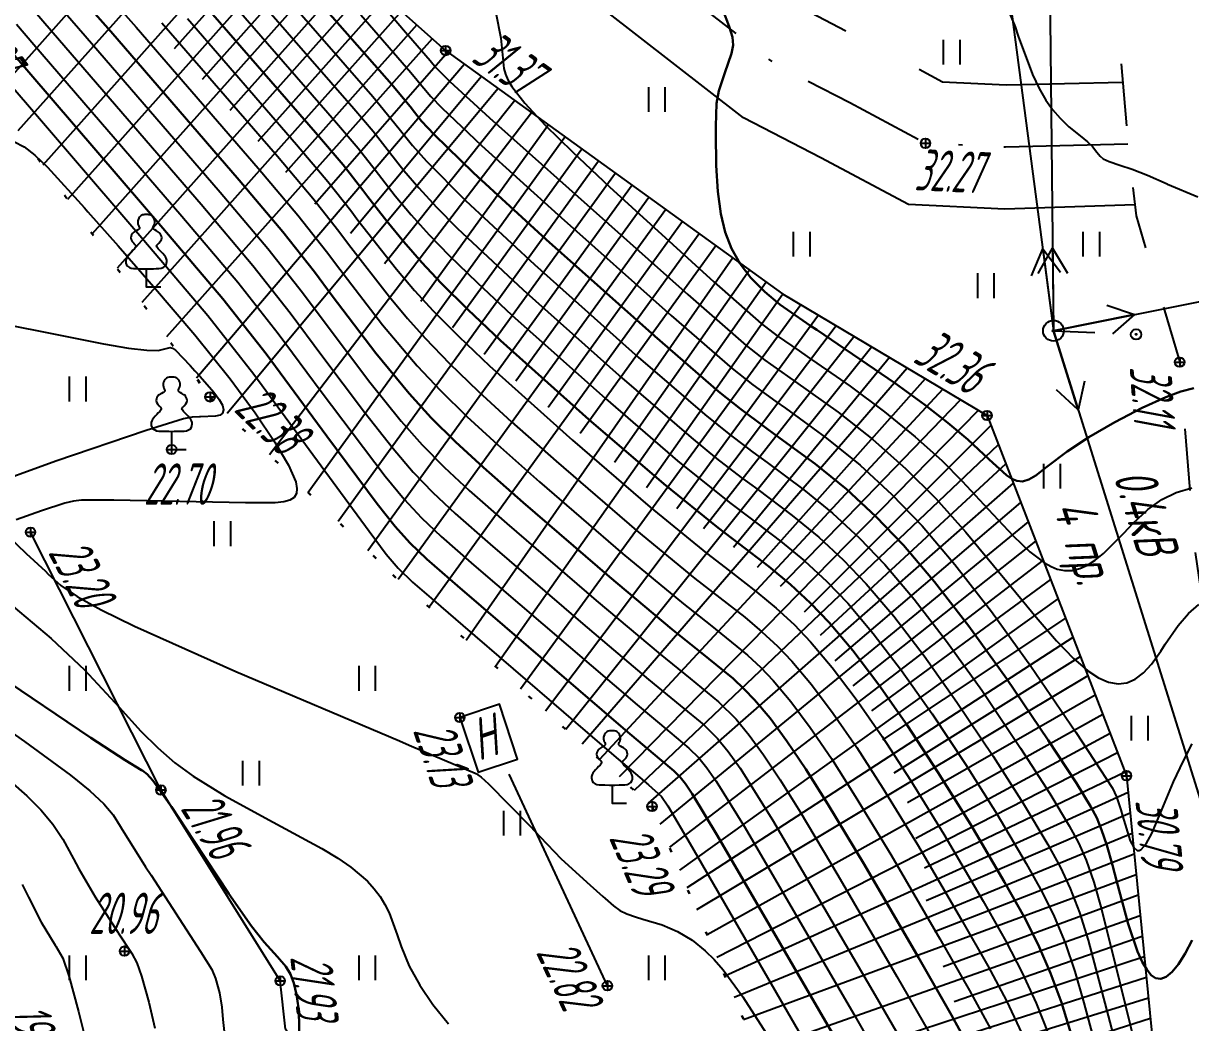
# Model space of a CAD drawing. Extents: x 1233805 to 1234355, y 654698 to 655114.
# Drawn here: x 1234188.82 to 1234217.03, y 655047.08 to 655071.25 of the extents above; entities that cross this region are included whole.
import ezdxf

# ---------------------------------------------------------------- set-up
doc = ezdxf.new("R2010")
doc.units = 0
for name, pattern in [('ИИDash_10_10', [2, 1, -1]), ('ИИDash_15_15', [3, 1.5, -1.5]), ('ИИDash_50_20', [7, 5, -2]), ('ИИDashDot_30_20', [5, 3, -1, 0, -1]), ('ИИDot', [1, 0, -1])]:
    doc.linetypes.add(name, pattern=pattern)
for name, color, linetype, lineweight in [('ИИ_ГОРИЗОНТАЛИ_ОСН', 32, 'Continuous', 25), ('ИИ_ГОРИЗОНТАЛИ_УТОЛЩ', 32, 'Continuous', 30), ('ИИ_ДОРОГИ_АД', 7, 'Continuous', 25), ('ИИ_ДОРОГИ_АД_ОСИ', 7, 'Continuous', 25), ('ИИ_ЛЭП_НН', 250, 'Continuous', 25), ('ИИ_ОГРАДЫ', 7, 'Continuous', 25), ('ИИ_ОТКОС', 7, 'Continuous', 25), ('ИИ_ОТМЕТКИ', 7, 'Continuous', 25), ('ИИ_СТРОЕНИЕ', 7, 'Continuous', 25), ('ИИ_УГОДЬЯ', 7, 'Continuous', 25)]:
    doc.layers.add(name, color=color, linetype=linetype, lineweight=lineweight)
doc.styles.add('VNIPISIMPLEXCUR', font='simplex.shx', dxfattribs={"width": 0.8, "oblique": 15})
doc.styles.add('ГОСТ 2.304 КУРСИВ', font='cs_gost2304.shx', dxfattribs={"oblique": 15})
doc.linetypes.add('ИИ054751', pattern='A,2.5,[1,3dservice.shx,S=0.8,R=0,X=0,Y=0],2.5', length=5)

# ---------------------------------------------------------------- blocks, each defined once
blk = doc.blocks.new('ИИ05401')
at = {"color": 0, "linetype": 'Continuous', "lineweight": 25}
for points in [[(-0.4, 1.2), (-0.4, 0)], [(0.4, 1.2), (0.4, 0)]]:
    blk.add_lwpolyline(points, dxfattribs=at)
blk = doc.blocks.new('ИИ053881')
at = {"color": 0, "linetype": 'Continuous', "lineweight": 25}
blk.add_lwpolyline([(0, 0.875), (0.129, 0.876), (0.342, 0.878), (0.479, 0.882), (0.614, 0.891), (0.726, 0.907), (0.816, 0.94), (0.906, 1), (0.956, 1.071), (0.983, 1.151), (0.991, 1.231), (0.986, 1.295), (0.963, 1.379), (0.932, 1.445), (0.884, 1.516), (0.798, 1.61), (0.719, 1.692), (0.646, 1.766), (0.575, 1.842), (0.536, 1.889), (0.511, 1.929), (0.501, 1.967), (0.504, 1.992), (0.518, 2.017), (0.545, 2.049), (0.608, 2.115), (0.679, 2.198), (0.732, 2.29), (0.745, 2.372), (0.736, 2.444), (0.709, 2.515), (0.672, 2.575), (0.633, 2.617), (0.596, 2.646), (0.548, 2.678), (0.495, 2.709), (0.408, 2.76), (0.363, 2.789), (0.336, 2.812), (0.324, 2.831), (0.321, 2.846), (0.325, 2.865), (0.335, 2.89), (0.353, 2.928), (0.372, 2.968), (0.4, 3.034), (0.413, 3.103), (0.412, 3.19), (0.398, 3.247), (0.363, 3.319), (0.32, 3.377), (0.284, 3.414), (0.246, 3.444), (0.181, 3.476), (0.125, 3.489), (0.07, 3.496), (0, 3.5), (-0.07, 3.496), (-0.125, 3.489), (-0.181, 3.476), (-0.246, 3.444), (-0.284, 3.414), (-0.32, 3.377), (-0.363, 3.319), (-0.398, 3.247), (-0.412, 3.19), (-0.413, 3.103), (-0.4, 3.034), (-0.372, 2.968), (-0.353, 2.928), (-0.335, 2.89), (-0.325, 2.865), (-0.321, 2.846), (-0.324, 2.831), (-0.336, 2.812), (-0.363, 2.789), (-0.408, 2.76), (-0.495, 2.709), (-0.548, 2.678), (-0.596, 2.646), (-0.633, 2.617), (-0.672, 2.575), (-0.709, 2.515), (-0.736, 2.444), (-0.745, 2.372), (-0.732, 2.29), (-0.679, 2.198), (-0.608, 2.115), (-0.545, 2.049), (-0.518, 2.017), (-0.504, 1.992), (-0.501, 1.967), (-0.511, 1.929), (-0.536, 1.889), (-0.575, 1.842), (-0.646, 1.766), (-0.719, 1.692), (-0.798, 1.61), (-0.884, 1.516), (-0.932, 1.445), (-0.963, 1.379), (-0.986, 1.295), (-0.991, 1.231), (-0.983, 1.151), (-0.956, 1.071), (-0.906, 1), (-0.816, 0.94), (-0.726, 0.907), (-0.614, 0.891), (-0.479, 0.882), (-0.342, 0.878), (-0.129, 0.876)], close=True, dxfattribs=at)
blk.add_lwpolyline([(0, 0.875), (0, 0), (0.7, 0)], dxfattribs=at)
blk = doc.blocks.new('ИИ051144')
at = {"color": 0, "linetype": 'Continuous', "lineweight": 25, "flags": 128}
for points in [[(2.775, 0.707), (4, 0), (2.775, -0.707)], [(4, 0), (0, 0)]]:
    blk.add_lwpolyline(points, dxfattribs=at)
blk = doc.blocks.new('ИИ051081')
at = {"linetype": 'Continuous', "lineweight": 25}
blk.add_hatch(color=0, dxfattribs=at).paths.add_polyline_path([(-0.05, 0, 1), (0.05, 0, 1)])
at = {"color": 0, "linetype": 'Continuous', "lineweight": 25}
for radius in [0.5, 0.05]:
    blk.add_circle((0, 0), radius, dxfattribs=at)
blk = doc.blocks.new('PICKET')
at = {"color": 0, "linetype": 'Continuous', "lineweight": 25}
for p, q in [((-0.23, 0), (0.23, 0)), ((0, 0.23), (0, -0.23))]:
    blk.add_line(p, q, dxfattribs=at)
blk.add_circle((0, 0), 0.23, dxfattribs=at)
at = {"color": 0, "linetype": 'Continuous', "style": 'VNIPISIMPLEXCUR', "oblique": 15, "width": 0.8}
blk.add_attdef('OTMETKA', (1.25, 0.3), '', height=2, dxfattribs=at)
at = {"color": 8, "linetype": 'Continuous', "style": 'VNIPISIMPLEXCUR', "oblique": 15, "width": 0.8, "flags": 1}
blk.add_attdef('NOMER', (1.25, -2.7), '', height=2, dxfattribs=at)

msp = doc.modelspace()

# ---------------------------------------------------------------- linework, layer by layer
at = {"layer": 'ИИ_ГОРИЗОНТАЛИ_ОСН', "flags": 128}
for points, elevation in [([(1234188.036, 655072.768), (1234189.292, 655071.309), (1234189.694, 655070.847), (1234193.114, 655066.875), (1234194.365, 655065.398), (1234195.27, 655064.248), (1234196.037, 655063.22), (1234197.065, 655061.848), (1234197.756, 655060.967), (1234198.241, 655060.401), (1234198.715, 655059.906), (1234199.257, 655059.398), (1234200.104, 655058.654), (1234202.341, 655056.727), (1234203.932, 655055.381), (1234204.696, 655054.756), (1234205.264, 655054.284), (1234205.595, 655053.957), (1234205.854, 655053.641), (1234206.143, 655053.238), (1234206.93, 655051.986), (1234209.411, 655047.748), (1234210.372, 655046.08)], 25), ([(1234197.025, 655072.252), (1234198.106, 655070.985), (1234198.128, 655070.959), (1234198.649, 655070.355), (1234198.785, 655070.187), (1234198.786, 655070.186), (1234199.124, 655069.845), (1234200.084, 655068.968), (1234204.876, 655064.692), (1234206.29, 655063.463), (1234206.744, 655063.107), (1234207.288, 655062.717), (1234207.485, 655062.58), (1234208.511, 655061.848), (1234209.355, 655061.184), (1234210.143, 655060.489), (1234210.87, 655059.764), (1234211.599, 655058.946), (1234212.579, 655057.762), (1234213.298, 655056.888), (1234213.791, 655056.32), (1234214.205, 655055.891), (1234214.55, 655055.591), (1234214.807, 655055.423), (1234215.05, 655055.32), (1234215.278, 655055.281), (1234215.494, 655055.306), (1234215.695, 655055.393), (1234215.891, 655055.542), (1234216.084, 655055.755), (1234216.31, 655056.069), (1234216.42, 655056.235), (1234216.734, 655056.688), (1234216.977, 655056.977), (1234217.228, 655057.195)], 31), ([(1234190.9, 655071.895), (1234191.548, 655071.158), (1234194.498, 655067.745), (1234195.455, 655066.614), (1234196.149, 655065.733), (1234196.469, 655065.306), (1234197.5, 655063.961), (1234198.338, 655062.967), (1234198.9, 655062.369), (1234199.537, 655061.745), (1234200.278, 655061.063), (1234201.297, 655060.164), (1234203.312, 655058.426), (1234204.771, 655057.215), (1234205.419, 655056.705), (1234206.324, 655055.971), (1234206.646, 655055.671), (1234206.944, 655055.359), (1234207.371, 655054.85), (1234207.837, 655054.224), (1234208.349, 655053.472), (1234208.928, 655052.565), (1234209.788, 655051.147), (1234210.974, 655049.114), (1234211.69, 655047.864), (1234212.192, 655046.933)], 26.5), ([(1234194.638, 655071.675), (1234196.804, 655069.195), (1234197.272, 655068.641), (1234197.613, 655068.207), (1234197.665, 655068.138), (1234198.014, 655067.691), (1234198.375, 655067.27), (1234198.806, 655066.806), (1234199.308, 655066.301), (1234200.901, 655064.809), (1234203.285, 655062.679), (1234204.958, 655061.233), (1234205.575, 655060.729), (1234206.169, 655060.271), (1234206.573, 655059.974), (1234207.404, 655059.35), (1234208.042, 655058.825), (1234208.636, 655058.277), (1234209.194, 655057.695), (1234209.857, 655056.912), (1234210.589, 655055.957), (1234211.385, 655054.836), (1234212.258, 655053.531), (1234212.992, 655052.38), (1234213.579, 655051.392), (1234213.886, 655050.836), (1234214.121, 655050.332), (1234214.344, 655049.751), (1234214.557, 655049.079), (1234215, 655047.401), (1234215.528, 655045.381)], 29), ([(1234195.256, 655071.779), (1234197.265, 655069.485), (1234197.906, 655068.702), (1234197.937, 655068.662), (1234198.228, 655068.293), (1234198.56, 655067.917), (1234199.502, 655066.967), (1234201.177, 655065.419), (1234203.683, 655063.182), (1234205.289, 655061.791), (1234205.868, 655061.324), (1234206.449, 655060.883), (1234206.797, 655060.63), (1234207.683, 655059.971), (1234208.378, 655059.403), (1234209.03, 655058.802), (1234209.644, 655058.162), (1234210.351, 655057.328), (1234211.133, 655056.312), (1234211.983, 655055.121), (1234212.924, 655053.725), (1234213.633, 655052.626), (1234214.1, 655051.848), (1234214.325, 655051.431), (1234214.507, 655051.011), (1234214.691, 655050.483), (1234214.881, 655049.832), (1234215.338, 655047.982), (1234215.787, 655046.143)], 29.5), ([(1234189.828, 655071.504), (1234190.312, 655070.95), (1234193.575, 655067.165), (1234194.728, 655065.803), (1234195.563, 655064.743), (1234196.136, 655063.978), (1234197.196, 655062.573), (1234197.95, 655061.634), (1234198.46, 655061.059), (1234198.99, 655060.518), (1234199.597, 655059.953), (1234200.502, 655059.157), (1234202.662, 655057.296), (1234204.212, 655055.992), (1234204.94, 655055.404), (1234205.62, 655054.844), (1234206.045, 655054.424), (1234206.363, 655054.04), (1234206.712, 655053.56), (1234207.112, 655052.957), (1234207.596, 655052.179), (1234208.506, 655050.653), (1234209.932, 655048.203), (1234210.811, 655046.675)], 25.5), ([(1234194.02, 655071.572), (1234196.343, 655068.905), (1234196.909, 655068.236), (1234197.32, 655067.712), (1234197.402, 655067.604), (1234197.806, 655067.082), (1234198.192, 655066.619), (1234198.628, 655066.136), (1234199.114, 655065.634), (1234199.785, 655064.981), (1234200.627, 655064.197), (1234202.888, 655062.176), (1234204.627, 655060.673), (1234205.89, 655059.66), (1234206.347, 655059.318), (1234207.122, 655058.73), (1234207.703, 655058.25), (1234208.24, 655057.753), (1234208.744, 655057.228), (1234209.362, 655056.496), (1234210.044, 655055.604), (1234210.784, 655054.554), (1234211.592, 655053.338), (1234212.351, 655052.133), (1234213.058, 655050.937), (1234213.447, 655050.242), (1234213.735, 655049.652), (1234213.996, 655049.018), (1234214.234, 655048.325), (1234214.455, 655047.565), (1234214.765, 655046.391)], 28.5), ([(1234196.977, 655071.453), (1234198.188, 655070.065), (1234198.492, 655069.692), (1234198.498, 655069.684), (1234198.667, 655069.481), (1234198.936, 655069.204), (1234199.89, 655068.301), (1234201.747, 655066.621), (1234204.478, 655064.189), (1234205.955, 655062.907), (1234206.452, 655062.513), (1234207.008, 655062.105), (1234207.237, 655061.944), (1234208.228, 655061.223), (1234209.042, 655060.564), (1234209.814, 655059.856), (1234210.544, 655059.096), (1234211.337, 655058.164), (1234212.216, 655057.027), (1234213.17, 655055.703), (1234214.255, 655054.111), (1234215.142, 655052.759), (1234215.243, 655052.545), (1234215.345, 655052.228), (1234215.384, 655052.084), (1234215.574, 655051.48), (1234215.657, 655051.324), (1234215.737, 655051.251), (1234215.786, 655051.247), (1234215.839, 655051.271), (1234215.956, 655051.407), (1234216.091, 655051.657), (1234216.271, 655052.075), (1234216.336, 655052.233), (1234216.619, 655052.906), (1234216.856, 655053.417), (1234217.071, 655053.831)], 30.5), ([(1234200.242, 655071.506), (1234200.359, 655070.892), (1234200.418, 655070.331), (1234200.419, 655070.317), (1234200.435, 655070.156), (1234200.469, 655070.024), (1234200.532, 655069.882), (1234200.626, 655069.724), (1234200.94, 655069.32), (1234201.433, 655068.79), (1234202.091, 655068.142), (1234202.986, 655067.297), (1234205.506, 655065.001), (1234206.654, 655063.994), (1234207.042, 655063.696), (1234207.567, 655063.328), (1234207.76, 655063.197), (1234208.802, 655062.474), (1234209.637, 655061.854), (1234210.378, 655061.255), (1234211.018, 655060.678), (1234211.511, 655060.183), (1234212.139, 655059.506), (1234212.739, 655058.86), (1234213.149, 655058.468), (1234213.5, 655058.201), (1234213.658, 655058.114), (1234213.806, 655058.055), (1234213.987, 655058.019), (1234214.168, 655058.022), (1234214.352, 655058.065), (1234214.54, 655058.148), (1234214.728, 655058.267), (1234214.926, 655058.427), (1234215.415, 655058.924), (1234215.641, 655059.165), (1234215.994, 655059.493), (1234216.337, 655059.736), (1234216.686, 655059.907), (1234217.064, 655060.016)], 31.5), ([(1234212.618, 655071.597), (1234212.789, 655071.163), (1234212.865, 655070.945), (1234213.212, 655070.015), (1234213.372, 655069.673), (1234213.533, 655069.392), (1234213.693, 655069.167), (1234213.88, 655068.954), (1234214.092, 655068.752), (1234214.366, 655068.527), (1234214.538, 655068.386), (1234214.657, 655068.269), (1234214.764, 655068.135), (1234214.842, 655068.037), (1234214.917, 655067.976), (1234215.06, 655067.907), (1234215.32, 655067.821), (1234215.621, 655067.723), (1234215.987, 655067.579), (1234216.462, 655067.368), (1234216.476, 655067.362), (1234217.209, 655067.054)], 32.5), ([(1234188.653, 655071.23), (1234189.076, 655070.743), (1234192.653, 655066.585), (1234194.001, 655064.993), (1234194.977, 655063.753), (1234196.021, 655062.351), (1234197.562, 655060.3), (1234198.022, 655059.742), (1234198.439, 655059.294), (1234198.916, 655058.844), (1234199.707, 655058.151), (1234203.653, 655054.77), (1234204.448, 655054.11), (1234204.905, 655053.726), (1234205.145, 655053.49), (1234205.342, 655053.247), (1234205.568, 655052.922), (1234206.264, 655051.793), (1234208.89, 655047.292), (1234210.648, 655044.214)], 24.5), ([(1234192.166, 655071.261), (1234194.959, 655068.035), (1234195.818, 655067.02), (1234196.442, 655066.228), (1234196.678, 655065.914), (1234197.666, 655064.636), (1234198.102, 655064.115), (1234198.532, 655063.634), (1234199.121, 655063.023), (1234199.81, 655062.358), (1234200.618, 655061.617), (1234201.695, 655060.667), (1234203.639, 655058.989), (1234205.051, 655057.826), (1234205.654, 655057.357), (1234206.255, 655056.887), (1234206.672, 655056.538), (1234207.047, 655056.19), (1234207.394, 655055.826), (1234207.871, 655055.259), (1234208.393, 655054.563), (1234208.963, 655053.736), (1234209.594, 655052.759), (1234210.429, 655051.394), (1234211.495, 655049.57), (1234212.129, 655048.458), (1234212.578, 655047.612), (1234212.954, 655046.82)], 27), ([(1234192.784, 655071.365), (1234195.42, 655068.325), (1234196.182, 655067.425), (1234196.735, 655066.723), (1234196.906, 655066.495), (1234197.837, 655065.303), (1234198.276, 655064.791), (1234198.726, 655064.301), (1234199.342, 655063.677), (1234200.082, 655062.971), (1234202.093, 655061.17), (1234203.967, 655059.551), (1234205.33, 655058.438), (1234205.887, 655058.01), (1234206.547, 655057.499), (1234207.018, 655057.107), (1234207.446, 655056.71), (1234207.844, 655056.293), (1234208.369, 655055.67), (1234208.946, 655054.907), (1234209.573, 655054.005), (1234210.26, 655052.952), (1234211.07, 655051.64), (1234212.016, 655050.025), (1234212.568, 655049.053), (1234212.964, 655048.292), (1234213.302, 655047.552), (1234213.587, 655046.819)], 27.5), ([(1234187.839, 655070.536), (1234191.73, 655066.006), (1234193.275, 655064.182), (1234194.391, 655062.764), (1234196.688, 655059.637), (1234197.175, 655058.967), (1234197.588, 655058.413), (1234197.878, 655058.076), (1234198.228, 655057.74), (1234198.902, 655057.153), (1234198.912, 655057.145), (1234199.439, 655056.691), (1234203.093, 655053.547), (1234203.93, 655052.832), (1234204.245, 655052.555), (1234204.395, 655052.325), (1234204.933, 655051.406), (1234207.848, 655046.381)], 23.5), ([(1234188.588, 655068.393), (1234188.839, 655068.265), (1234189.095, 655068.066), (1234189.406, 655067.771), (1234190.296, 655066.79), (1234190.379, 655066.696), (1234191.107, 655065.868), (1234191.967, 655064.891), (1234192.964, 655063.721), (1234193.814, 655062.651), (1234194.421, 655061.829), (1234194.898, 655061.125), (1234195.226, 655060.567), (1234195.401, 655060.163), (1234195.433, 655060.004), (1234195.42, 655059.88), (1234195.363, 655059.788), (1234195.259, 655059.722), (1234195.112, 655059.681), (1234194.906, 655059.657), (1234194.186, 655059.655), (1234191.01, 655059.717), (1234190.966, 655059.718), (1234190.221, 655059.72), (1234190.032, 655059.697), (1234189.821, 655059.645), (1234189.254, 655059.463), (1234188.644, 655059.243)], 23), ([(1234187.042, 655064.231), (1234189.182, 655063.811), (1234190.754, 655063.502), (1234191.362, 655063.399), (1234191.803, 655063.345), (1234192.08, 655063.338), (1234192.237, 655063.377), (1234192.237, 655063.377), (1234192.368, 655063.414), (1234192.427, 655063.395), (1234192.495, 655063.348), (1234192.849, 655062.98), (1234192.965, 655062.851), (1234193.093, 655062.713), (1234193.427, 655062.331), (1234193.552, 655062.157), (1234193.629, 655062.014), (1234193.657, 655061.904), (1234193.636, 655061.825), (1234193.574, 655061.778), (1234193.467, 655061.748), (1234193.1, 655061.735), (1234193.08, 655061.736), (1234192.903, 655061.729), (1234192.691, 655061.685), (1234191.786, 655061.407), (1234189.603, 655060.661), (1234187.785, 655060.003)], 22.5), ([(1234188.433, 655058.863), (1234188.888, 655058.433), (1234189.353, 655058.004), (1234189.421, 655057.934), (1234189.726, 655057.653), (1234190.116, 655057.388), (1234190.701, 655057.064), (1234191.509, 655056.669), (1234193.955, 655055.577), (1234197.908, 655053.897), (1234198.145, 655053.797), (1234199.792, 655053.093), (1234199.792, 655053.092), (1234199.806, 655053.074), (1234199.807, 655053.074), (1234199.881, 655053.024), (1234200.061, 655052.858), (1234201.057, 655051.845), (1234201.307, 655051.576), (1234201.821, 655051.045), (1234202.518, 655050.411), (1234202.829, 655050.133), (1234202.881, 655050.086), (1234203.084, 655049.908), (1234203.235, 655049.8), (1234203.404, 655049.714), (1234203.613, 655049.64), (1234203.793, 655049.589), (1234204.256, 655049.448), (1234204.632, 655049.287), (1234204.981, 655049.078), (1234205.302, 655048.82), (1234205.514, 655048.61), (1234205.732, 655048.359), (1234206.208, 655047.712), (1234206.771, 655046.833)], 23), ([(1234188.57, 655057.145), (1234189.488, 655056.376), (1234190.293, 655055.619), (1234191.136, 655054.71), (1234191.66, 655054.134), (1234192.068, 655053.727), (1234192.483, 655053.367), (1234192.922, 655053.042), (1234193.688, 655052.569), (1234194.857, 655051.936), (1234196.033, 655051.298), (1234196.424, 655051.06), (1234196.736, 655050.845), (1234197.136, 655050.502), (1234197.3, 655050.322), (1234197.441, 655050.136), (1234197.558, 655049.945), (1234197.66, 655049.74), (1234197.852, 655049.209), (1234197.947, 655048.926), (1234198.145, 655048.454), (1234198.401, 655047.988), (1234198.716, 655047.525), (1234199.094, 655047.059)], 22.5), ([(1234186.986, 655055.189), (1234188.848, 655053.883), (1234189.957, 655053.067), (1234190.426, 655052.687), (1234190.766, 655052.373), (1234190.991, 655052.113), (1234191.161, 655051.837), (1234191.185, 655051.792), (1234191.775, 655050.853), (1234191.908, 655050.65), (1234193.103, 655048.805), (1234193.373, 655048.37), (1234193.466, 655048.15), (1234193.557, 655047.803), (1234193.615, 655047.457), (1234193.642, 655047.159), (1234193.677, 655046.796)], 21.5), ([(1234188.511, 655052.917), (1234188.905, 655052.573), (1234189.245, 655052.229), (1234189.53, 655051.881), (1234189.771, 655051.52), (1234190.034, 655051.044), (1234190.161, 655050.807), (1234190.558, 655050.128), (1234191.106, 655049.272), (1234191.114, 655049.26), (1234191.44, 655048.756), (1234191.559, 655048.53), (1234191.676, 655048.212), (1234191.855, 655047.578), (1234191.997, 655046.952)], 21), ([(1234188.793, 655050.428), (1234188.94, 655050.117), (1234189.252, 655049.515), (1234189.589, 655048.959), (1234189.603, 655048.938), (1234189.771, 655048.641), (1234189.916, 655048.216), (1234190.153, 655047.356), (1234190.38, 655046.448)], 20.5)]:
    msp.add_lwpolyline(points, dxfattribs=dict(at, elevation=elevation))
at = {"layer": 'ИИ_ГОРИЗОНТАЛИ_УТОЛЩ', "flags": 128}
for points, elevation in [([(1234190.365, 655071.699), (1234190.93, 655071.054), (1234194.037, 655067.455), (1234195.092, 655066.209), (1234195.856, 655065.238), (1234196.285, 655064.665), (1234197.342, 655063.275), (1234198.144, 655062.3), (1234198.68, 655061.714), (1234199.264, 655061.131), (1234199.938, 655060.508), (1234200.9, 655059.66), (1234202.986, 655057.862), (1234204.491, 655056.604), (1234205.181, 655056.054), (1234205.974, 655055.406), (1234206.245, 655055.153), (1234206.494, 655054.892), (1234206.868, 655054.444), (1234207.276, 655053.889), (1234207.732, 655053.213), (1234208.262, 655052.372), (1234209.147, 655050.9), (1234210.453, 655048.659), (1234211.25, 655047.269), (1234211.806, 655046.253)], 26), ([(1234195.874, 655071.883), (1234197.727, 655069.775), (1234198.199, 655069.197), (1234198.215, 655069.177), (1234198.446, 655068.889), (1234198.747, 655068.561), (1234199.696, 655067.634), (1234201.456, 655066.025), (1234204.081, 655063.686), (1234205.622, 655062.35), (1234206.16, 655061.918), (1234206.729, 655061.494), (1234207.018, 655061.286), (1234207.958, 655060.596), (1234208.711, 655059.982), (1234209.423, 655059.328), (1234210.094, 655058.629), (1234210.844, 655057.746), (1234211.675, 655056.669), (1234212.578, 655055.41), (1234213.59, 655053.918), (1234214.274, 655052.873), (1234214.621, 655052.303), (1234214.762, 655052.037), (1234214.882, 655051.751), (1234215.008, 655051.373), (1234215.146, 655050.891), (1234215.251, 655050.486), (1234215.526, 655049.473), (1234215.752, 655048.809), (1234215.862, 655048.559), (1234215.971, 655048.369), (1234216.078, 655048.236), (1234216.184, 655048.161), (1234216.309, 655048.142), (1234216.443, 655048.193), (1234216.586, 655048.313), (1234216.738, 655048.502), (1234216.898, 655048.756), (1234217.07, 655049.081)], 30), ([(1234193.402, 655071.468), (1234195.882, 655068.615), (1234196.545, 655067.83), (1234197.028, 655067.217), (1234197.148, 655067.058), (1234197.603, 655066.465), (1234198.013, 655065.964), (1234198.451, 655065.465), (1234198.92, 655064.967), (1234199.563, 655064.329), (1234200.354, 655063.584), (1234202.49, 655061.673), (1234204.297, 655060.112), (1234205.61, 655059.049), (1234206.118, 655058.664), (1234206.836, 655058.114), (1234207.362, 655057.677), (1234207.844, 655057.231), (1234208.294, 655056.76), (1234208.866, 655056.082), (1234209.496, 655055.254), (1234210.18, 655054.277), (1234210.926, 655053.145), (1234211.71, 655051.887), (1234212.537, 655050.481), (1234213.007, 655049.647), (1234213.349, 655048.972), (1234213.649, 655048.285), (1234213.91, 655047.572), (1234214.17, 655046.724)], 28), ([(1234205.722, 655071.578), (1234205.88, 655071.175), (1234205.956, 655070.913), (1234205.972, 655070.721), (1234205.933, 655070.52), (1234205.776, 655070.053), (1234205.629, 655069.621), (1234205.57, 655069.31), (1234205.559, 655068.763), (1234205.559, 655068.638), (1234205.559, 655068.594), (1234205.568, 655067.81), (1234205.605, 655067.185), (1234205.676, 655066.646), (1234205.781, 655066.201), (1234205.933, 655065.807), (1234206.141, 655065.439), (1234206.402, 655065.1), (1234206.741, 655064.757), (1234207.104, 655064.449), (1234207.847, 655063.939), (1234207.995, 655063.841), (1234209.9, 655062.539), (1234210.604, 655062.028), (1234211.165, 655061.593), (1234211.646, 655061.185), (1234212.163, 655060.704), (1234212.58, 655060.327), (1234212.713, 655060.235), (1234212.828, 655060.184), (1234212.969, 655060.171), (1234213.118, 655060.216), (1234213.289, 655060.319), (1234213.555, 655060.525), (1234214.046, 655060.9), (1234214.57, 655061.241), (1234215.201, 655061.607), (1234215.858, 655061.949), (1234216.435, 655062.212), (1234216.792, 655062.345), (1234217.107, 655062.431)], 32), ([(1234188.457, 655070.64), (1234192.192, 655066.296), (1234193.638, 655064.587), (1234194.684, 655063.259), (1234196.156, 655061.271), (1234197.368, 655059.634), (1234197.805, 655059.079), (1234198.161, 655058.684), (1234198.574, 655058.29), (1234199.309, 655057.648), (1234203.373, 655054.158), (1234204.195, 655053.466), (1234204.543, 655053.172), (1234204.695, 655053.023), (1234204.824, 655052.86), (1234204.987, 655052.615), (1234205.599, 655051.6), (1234208.369, 655046.837)], 24), ([(1234185.918, 655057.039), (1234190.453, 655053.972), (1234191.276, 655053.434), (1234191.676, 655053.194), (1234191.707, 655053.178), (1234191.812, 655053.097), (1234191.95, 655052.937), (1234192.403, 655052.3), (1234192.94, 655051.481), (1234193.787, 655050.196), (1234194.335, 655049.415), (1234194.639, 655049.031), (1234194.96, 655048.673), (1234195.167, 655048.439), (1234195.28, 655048.253), (1234195.358, 655048.04), (1234195.421, 655047.768), (1234195.466, 655047.444), (1234195.489, 655047.098), (1234195.488, 655046.803)], 22)]:
    msp.add_lwpolyline(points, dxfattribs=dict(at, elevation=elevation))
at = {"layer": 'ИИ_ДОРОГИ_АД', "linetype": 'ИИDash_15_15', "flags": 128}
msp.add_lwpolyline([(1234210.896, 655099.704), (1234210.914, 655099.587), (1234211.857, 655094.925), (1234213.032, 655090.734), (1234213.995, 655085.146), (1234214.529, 655083.278), (1234215.019, 655081.231), (1234215.575, 655078.401), (1234215.746, 655074.018), (1234215.291, 655071.001), (1234215.518, 655068.326), (1234215.715, 655066.593), (1234216.768, 655063.058), (1234217.122, 655058.566), (1234217.856, 655053.637), (1234218.648, 655049.2), (1234219.221, 655044.033), (1234220.37, 655033.539), (1234221.423, 655024.842), (1234221.737, 655022.44), (1234222.046, 655020.301), (1234222.825, 655016.357), (1234223.484, 655012.932), (1234224.068, 655010.46), (1234224.8, 655007.415), (1234225.332, 655004.791), (1234226.407, 654999.78), (1234228.29, 654992.298), (1234229.926, 654984.305), (1234232.213, 654977.348), (1234233.445, 654974.512), (1234234.765, 654970.949), (1234236.389, 654965.414), (1234240.278, 654954.562), (1234240.617, 654952.626), (1234240.706, 654951.123), (1234241.016, 654948.936), (1234240.989, 654948.091), (1234240.491, 654944.51), (1234239.422, 654941.883), (1234237.311, 654938.846), (1234232.181, 654931.059), (1234228.203, 654924.776), (1234225.401, 654918.658), (1234222.581, 654911.855), (1234220.955, 654905.826), (1234220.712, 654902.905), (1234220.863, 654901.437)], dxfattribs=at)
at = {"layer": 'ИИ_ДОРОГИ_АД', "flags": 128}
msp.add_lwpolyline([(1234215.685, 655066.859), (1234212.54, 655066.757), (1234210.213, 655066.868), (1234208.094, 655068.002), (1234206.228, 655068.964), (1234202.002, 655072.254), (1234199.953, 655074.541), (1234196.066, 655077.429), (1234189.777, 655081.214), (1234191.324, 655083.784)], dxfattribs=at)
at = {"layer": 'ИИ_ДОРОГИ_АД', "linetype": 'ИИDash_50_20', "flags": 128}
msp.add_lwpolyline([(1234215.391, 655069.823), (1234212.577, 655069.759), (1234211.032, 655069.832), (1234209.49, 655070.658), (1234207.851, 655071.503), (1234204.057, 655074.456), (1234201.985, 655076.768), (1234197.738, 655079.924), (1234191.324, 655083.784)], dxfattribs=at)
at = {"layer": 'ИИ_ДОРОГИ_АД_ОСИ', "linetype": 'ИИDashDot_30_20', "flags": 128}
msp.add_lwpolyline([(1234215.518, 655068.326), (1234212.558, 655068.258), (1234210.623, 655068.35), (1234208.792, 655069.33), (1234207.039, 655070.233), (1234203.029, 655073.355), (1234200.969, 655075.654), (1234196.902, 655078.677), (1234190.551, 655082.499)], dxfattribs=at)
at = {"layer": 'ИИ_ЛЭП_НН', "flags": 128}
for points in [[(1234213.33, 655099.929), (1234213.717, 655063.816)], [(1234210.64, 655099.681), (1234209.908, 655092.79), (1234213.717, 655063.816)], [(1234213.717, 655063.816), (1234239.728, 655069.019)], [(1234213.717, 655063.816), (1234224.994, 655027.75), (1234230.474, 655001.937), (1234232.261, 654974.732), (1234235.873, 654942.857), (1234254.685, 654930.295), (1234274.578, 654914.045), (1234301.425, 654870.757), (1234315.062, 654850.276)]]:
    msp.add_lwpolyline(points, dxfattribs=at)
at = {"layer": 'ИИ_ЛЭП_НН', "linetype": 'ИИDash_10_10', "flags": 128}
msp.add_lwpolyline([(1234213.717, 655063.816), (1234215.713, 655063.73)], dxfattribs=at)
at = {"layer": 'ИИ_ОГРАДЫ', "linetype": 'ИИ054751', "flags": 128}
for points in [[(1234195.677, 655041.393), (1234196.455, 655042.535), (1234196.144, 655045.45), (1234195.157, 655046.929), (1234195.028, 655048.097), (1234192.144, 655052.711), (1234188.993, 655058.946)], [(1234202.935, 655047.978), (1234200.563, 655053.093)]]:
    msp.add_lwpolyline(points, dxfattribs=at)
at = {"layer": 'ИИ_ОТКОС'}
for p, q in [((1234193.48, 655075.532, 27.811), (1234188.089, 655069.478, 27.811)), ((1234194.226, 655074.867, 27.811), (1234188.688, 655068.648, 27.811)), ((1234194.972, 655074.202, 27.811), (1234189.287, 655067.819, 27.811)), ((1234195.345, 655073.87, 27.811), (1234192.466, 655070.637, 27.811)), ((1234195.718, 655073.538, 27.811), (1234189.886, 655066.989, 27.811)), ((1234196.091, 655073.206, 27.811), (1234193.138, 655069.89, 27.811)), ((1234196.464, 655072.873, 27.811), (1234190.485, 655066.159, 27.811)), ((1234196.837, 655072.541, 27.811), (1234193.811, 655069.143, 27.811)), ((1234197.211, 655072.209, 27.811), (1234191.084, 655065.329, 27.811)), ((1234197.584, 655071.877, 27.811), (1234194.483, 655068.396, 27.811)), ((1234197.957, 655071.544, 27.811), (1234191.683, 655064.5, 27.811)), ((1234198.33, 655071.212, 27.811), (1234195.156, 655067.648, 27.811)), ((1234198.703, 655070.88, 27.811), (1234192.281, 655063.67, 27.811)), ((1234199.08, 655070.553, 27.811), (1234195.861, 655066.879, 27.811)), ((1234199.485, 655070.26, 27.811), (1234193.004, 655062.669, -9.773)), ((1234199.89, 655069.968, 27.811), (1234196.726, 655066.168, 27.811)), ((1234200.295, 655069.675, 27.811), (1234193.744, 655061.814, 27.811)), ((1234200.7, 655069.382, 27.811), (1234197.545, 655065.435, 27.811)), ((1234201.105, 655069.09, 27.811), (1234194.766, 655060.819, 27.811)), ((1234201.51, 655068.797, 27.811), (1234198.425, 655064.528, 27.811)), ((1234201.915, 655068.504, 27.811), (1234195.702, 655059.907, 27.811)), ((1234202.319, 655068.212, 27.811), (1234199.191, 655063.884, 27.811)), ((1234202.724, 655067.919, 27.811), (1234196.425, 655059.203, 27.811)), ((1234203.129, 655067.627, 27.811), (1234199.958, 655063.239, 27.811)), ((1234203.534, 655067.334, 27.811), (1234197.149, 655058.498, 27.811)), ((1234203.939, 655067.041, 27.811), (1234200.725, 655062.594, 27.811)), ((1234204.344, 655066.749, 27.811), (1234197.877, 655057.8, 27.811)), ((1234204.749, 655066.456, 27.811), (1234201.5, 655061.961, 27.811)), ((1234205.154, 655066.163, 27.811), (1234198.626, 655057.13, 27.811)), ((1234205.559, 655065.871, 27.811), (1234202.279, 655061.333, 27.811)), ((1234205.964, 655065.578, 27.811), (1234199.522, 655056.329, 27.811)), ((1234206.369, 655065.286, 27.811), (1234203.105, 655060.628, 27.811)), ((1234206.774, 655064.993, 27.811), (1234200.232, 655055.694, 27.811)), ((1234207.179, 655064.702, 27.811), (1234203.879, 655060.017, 27.811)), ((1234207.609, 655064.446, 27.811), (1234200.838, 655055.153, 27.811)), ((1234208.038, 655064.191, 27.811), (1234204.617, 655059.509, 27.811)), ((1234208.467, 655063.935, 27.811), (1234201.436, 655054.619, 27.811)), ((1234208.896, 655063.679, 27.811), (1234205.26, 655059.024, 27.811)), ((1234209.326, 655063.424, 27.811), (1234201.93, 655054.176, 27.811)), ((1234209.755, 655063.168, 27.811), (1234205.984, 655058.573, 27.811)), ((1234210.184, 655062.913, 27.811), (1234202.328, 655053.821, -9.929)), ((1234210.614, 655062.657, 27.811), (1234206.556, 655058.094, 27.811)), ((1234211.043, 655062.402, 27.811), (1234202.743, 655053.45, -11.673)), ((1234211.472, 655062.146, 27.811), (1234207.113, 655057.636, 27.811)), ((1234211.901, 655061.891, 27.811), (1234203.217, 655053.026, -8.053)), ((1234212.203, 655061.528, 27.811), (1234207.691, 655057.013, 27.811)), ((1234212.384, 655061.062, 27.811), (1234203.585, 655052.698, 27.811)), ((1234212.564, 655060.596, 27.811), (1234208.079, 655056.446, 27.811)), ((1234212.744, 655060.13, 27.811), (1234203.923, 655052.395, 27.811)), ((1234212.924, 655059.664, 27.811), (1234208.43, 655055.837, 27.811)), ((1234213.105, 655059.198, 27.811), (1234204.2, 655051.881, 27.811)), ((1234213.285, 655058.732, 27.811), (1234208.865, 655055.232, 27.811)), ((1234213.465, 655058.266, 27.811), (1234204.436, 655051.33, 27.811)), ((1234213.646, 655057.8, 27.811), (1234209.318, 655054.625, 27.811)), ((1234213.826, 655057.334, 27.811), (1234204.677, 655050.769, 27.811)), ((1234214.006, 655056.868, 27.811), (1234209.583, 655053.925, 27.811)), ((1234214.187, 655056.402, 27.811), (1234204.859, 655050.345, 27.811)), ((1234214.367, 655055.937, 27.811), (1234209.857, 655053.118, 27.811)), ((1234214.547, 655055.471, 27.811), (1234205.087, 655049.813, 27.811)), ((1234214.727, 655055.005, 27.811), (1234210.187, 655052.399, 27.811)), ((1234214.908, 655054.539, 27.811), (1234205.348, 655049.205, 27.811)), ((1234215.088, 655054.073, 27.811), (1234210.394, 655051.535, 27.811)), ((1234215.268, 655053.607, 27.811), (1234205.582, 655048.659, 27.811)), ((1234215.449, 655053.141, 27.811), (1234210.6, 655050.822, 27.811)), ((1234215.521, 655052.65, 27.811), (1234205.775, 655048.21, 27.811)), ((1234215.57, 655052.152, 27.811), (1234210.638, 655050.033, 27.811)), ((1234215.619, 655051.655, 27.811), (1234205.996, 655047.696, 27.811)), ((1234215.668, 655051.158, 27.811), (1234210.845, 655049.282, 27.811)), ((1234215.717, 655050.661, 27.811), (1234206.229, 655047.151, 27.811)), ((1234215.766, 655050.164, 27.811), (1234211.051, 655048.437, 27.811)), ((1234215.815, 655049.666, 27.811), (1234206.264, 655046.301, 27.811)), ((1234215.864, 655049.169, 27.811), (1234211.314, 655047.587, 27.811)), ((1234215.913, 655048.672, 27.811), (1234206.847, 655045.711, 27.811)), ((1234215.962, 655048.175, 27.811), (1234211.427, 655046.723, 27.811)), ((1234216.011, 655047.678, 27.811), (1234207.176, 655044.944, 27.811)), ((1234216.06, 655047.181, 27.811), (1234211.708, 655045.803, 27.811))]:
    msp.add_line(p, q, dxfattribs=at)
at = {"layer": 'ИИ_ОТКОС', "color": 33, "linetype": 'ИИDot', "lineweight": 30, "elevation": 27.811}
msp.add_lwpolyline([(1234185.401, 655082.982), (1234182.301, 655079.762), (1234186.591, 655071.553), (1234193.331, 655062.216), (1234197.751, 655057.912), (1234204.014, 655052.314), (1234210.661, 655036.822), (1234214.823, 655019.73), (1234217.776, 655007.734), (1234220.307, 654990.13), (1234226.739, 654974.429), (1234232.589, 654959.408), (1234234.53, 654950.46), (1234235.137, 654943.831), (1234237.503, 654940.983)], dxfattribs=at)
at = {"layer": 'ИИ_ОТКОС', "elevation": 27.811}
msp.add_lwpolyline([(1234185.401, 655082.982), (1234189.912, 655078.709), (1234199.026, 655070.592), (1234207.165, 655064.71), (1234212.111, 655061.766), (1234215.481, 655053.057), (1234216.304, 655044.7), (1234218.796, 655037.366), (1234220.383, 655027.577), (1234223.132, 655011.38), (1234225.452, 654999.313), (1234227.298, 654988.425), (1234229.895, 654980.575), (1234233.85, 654965.39), (1234236.807, 654957.636), (1234237.821, 654951.033), (1234237.503, 654940.983)], dxfattribs=at)
at = {"layer": 'ИИ_СТРОЕНИЕ'}
msp.add_lwpolyline([(1234199.37, 655054.465), (1234199.812, 655053.14), (1234200.765, 655053.457), (1234200.324, 655054.783)], close=True, dxfattribs=at)

# ---------------------------------------------------------------- block references
at = {"layer": 'ИИ_ЛЭП_НН'}
for xscale, yscale, zscale, rotation in [(0.4999999999999993, 0.4999999999999993, 0.4999999999999993, 97.48836928264468), (0.4999999999999997, 0.4999999999999997, 0.4999999999999997, 90.61343684489542), (0.4999999999999992, 0.4999999999999992, 0.4999999999999992, 11.31115356260841), (0.4999999999999994, 0.4999999999999994, 0.4999999999999994, 287.3635878914877)]:
    msp.add_blockref('ИИ051144', (1234213.717, 655063.816), dxfattribs=dict(at, xscale=xscale, yscale=yscale, zscale=zscale, rotation=rotation))
for p, xscale, yscale, zscale in [((1234213.717, 655063.816), 0.5, 0.5, 0.5), ((1234215.713, 655063.73), 0.25, 0.25, 0.25)]:
    msp.add_blockref('ИИ051081', p, dxfattribs=dict(at, xscale=xscale, yscale=yscale, zscale=zscale))
at = {"layer": 'ИИ_ОТМЕТКИ'}
ref = msp.add_blockref('PICKET', (1234186.591, 655071.553, 23.274), dxfattribs=dict(at, xscale=0.5, yscale=0.5, zscale=0.5))
ref.add_attrib('OTMETKA', '23.27', (1234187.078, 655071.134, 23.274), dxfattribs={"layer": '0', "color": 0, "linetype": 'Continuous', "height": 1, "rotation": 305.8235, "style": 'ГОСТ 2.304 КУРСИВ', "oblique": 15, "width": 0.65})
ref = msp.add_blockref('PICKET', (1234199.026, 655070.592, 31.366), dxfattribs=dict(at, xscale=0.5, yscale=0.5, zscale=0.5))
ref.add_attrib('OTMETKA', '31.37', (1234199.62, 655070.347, 31.366), dxfattribs={"layer": '0', "color": 0, "linetype": 'Continuous', "height": 1, "rotation": 324.145, "style": 'ГОСТ 2.304 КУРСИВ', "oblique": 15, "width": 0.65})
ref = msp.add_blockref('PICKET', (1234210.623, 655068.35, 32.265), dxfattribs=dict(at, xscale=0.5, yscale=0.5, zscale=0.5))
ref.add_attrib('OTMETKA', '32.27', (1234210.348, 655067.216, 32.265), dxfattribs={"layer": '0', "color": 0, "linetype": 'Continuous', "height": 1, "rotation": 357.2739, "style": 'ГОСТ 2.304 КУРСИВ', "oblique": 15, "width": 0.65})
ref = msp.add_blockref('PICKET', (1234212.111, 655061.766, 32.362), dxfattribs=dict(at, xscale=0.5, yscale=0.5, zscale=0.5))
ref.add_attrib('OTMETKA', '32.36', (1234210.292, 655063.076, 32.362), dxfattribs={"layer": '0', "color": 0, "linetype": 'Continuous', "height": 1, "rotation": 329.2368, "style": 'ГОСТ 2.304 КУРСИВ', "oblique": 15, "width": 0.65})
ref = msp.add_blockref('PICKET', (1234216.768, 655063.058, 32.113), dxfattribs=dict(at, xscale=0.5, yscale=0.5, zscale=0.5))
ref.add_attrib('OTMETKA', '32.11', (1234215.554, 655062.937, 32.113), dxfattribs={"layer": '0', "color": 0, "linetype": 'Continuous', "height": 1, "rotation": 274.5095, "style": 'ГОСТ 2.304 КУРСИВ', "oblique": 15, "width": 0.65})
ref = msp.add_blockref('PICKET', (1234193.331, 655062.216, 22.384), dxfattribs=dict(at, xscale=0.5, yscale=0.5, zscale=0.5))
ref.add_attrib('OTMETKA', '22.38', (1234193.883, 655061.887, 22.384), dxfattribs={"layer": '0', "color": 0, "linetype": 'Continuous', "height": 1, "rotation": 315.762, "style": 'ГОСТ 2.304 КУРСИВ', "oblique": 15, "width": 0.65})
ref = msp.add_blockref('PICKET', (1234192.403, 655060.947, 22.695), dxfattribs=dict(at, xscale=0.5, yscale=0.5, zscale=0.5))
ref.add_attrib('OTMETKA', '22.70', (1234191.731, 655059.61, 22.695), dxfattribs={"layer": '0', "color": 0, "linetype": 'Continuous', "height": 1, "style": 'ГОСТ 2.304 КУРСИВ', "oblique": 15, "width": 0.65})
ref = msp.add_blockref('PICKET', (1234188.993, 655058.946, 23.195), dxfattribs=dict(at, xscale=0.5, yscale=0.5, zscale=0.5))
ref.add_attrib('OTMETKA', '23.20', (1234189.409, 655058.456, 23.195), dxfattribs={"layer": '0', "color": 0, "linetype": 'Continuous', "height": 1, "rotation": 296.8064, "style": 'ГОСТ 2.304 КУРСИВ', "oblique": 15, "width": 0.65})
ref = msp.add_blockref('PICKET', (1234199.37, 655054.465, 23.125), dxfattribs=dict(at, xscale=0.5, yscale=0.5, zscale=0.5))
ref.add_attrib('OTMETKA', '23.13', (1234198.231, 655054.151, 23.125), dxfattribs={"layer": '0', "color": 0, "linetype": 'Continuous', "height": 1, "rotation": 288.4376, "style": 'ГОСТ 2.304 КУРСИВ', "oblique": 15, "width": 0.65})
ref = msp.add_blockref('PICKET', (1234215.481, 655053.057, 30.785), dxfattribs=dict(at, xscale=0.5, yscale=0.5, zscale=0.5))
ref.add_attrib('OTMETKA', '30.79', (1234215.692, 655052.45, 30.785), dxfattribs={"layer": '0', "color": 0, "linetype": 'Continuous', "height": 1, "rotation": 275.6236, "style": 'ГОСТ 2.304 КУРСИВ', "oblique": 15, "width": 0.65})
ref = msp.add_blockref('PICKET', (1234192.144, 655052.711, 21.958), dxfattribs=dict(at, xscale=0.5, yscale=0.5, zscale=0.5))
ref.add_attrib('OTMETKA', '21.96', (1234192.602, 655052.261, 21.958), dxfattribs={"layer": '0', "color": 0, "linetype": 'Continuous', "height": 1, "rotation": 302.0054, "style": 'ГОСТ 2.304 КУРСИВ', "oblique": 15, "width": 0.65})
ref = msp.add_blockref('PICKET', (1234204.014, 655052.314, 23.287), dxfattribs=dict(at, xscale=0.5, yscale=0.5, zscale=0.5))
ref.add_attrib('OTMETKA', '23.29', (1234202.967, 655051.555, 23.287), dxfattribs={"layer": '0', "color": 0, "linetype": 'Continuous', "height": 1, "rotation": 293.2231, "style": 'ГОСТ 2.304 КУРСИВ', "oblique": 15, "width": 0.65})
ref = msp.add_blockref('PICKET', (1234191.263, 655048.815, 20.963), dxfattribs=dict(at, xscale=0.5, yscale=0.5, zscale=0.5))
ref.add_attrib('OTMETKA', '20.96', (1234190.408, 655049.229, 20.963), dxfattribs={"layer": '0', "color": 0, "linetype": 'Continuous', "height": 1, "style": 'ГОСТ 2.304 КУРСИВ', "oblique": 15, "width": 0.65})
ref = msp.add_blockref('PICKET', (1234202.935, 655047.978, 22.824), dxfattribs=dict(at, xscale=0.5, yscale=0.5, zscale=0.5))
ref.add_attrib('OTMETKA', '22.82', (1234201.201, 655048.785, 22.824), dxfattribs={"layer": '0', "color": 0, "linetype": 'Continuous', "height": 1, "rotation": 294.8772, "style": 'ГОСТ 2.304 КУРСИВ', "oblique": 15, "width": 0.65})
ref = msp.add_blockref('PICKET', (1234195.028, 655048.097, 21.927), dxfattribs=dict(at, xscale=0.5, yscale=0.5, zscale=0.5))
ref.add_attrib('OTMETKA', '21.93', (1234195.268, 655048.674, 21.927), dxfattribs={"layer": '0', "color": 0, "linetype": 'Continuous', "height": 1, "rotation": 276.3416, "style": 'ГОСТ 2.304 КУРСИВ', "oblique": 15, "width": 0.65})
ref = msp.add_blockref('PICKET', (1234188.758, 655045.316, 19.962), dxfattribs=dict(at, xscale=0.5, yscale=0.5, zscale=0.5))
ref.add_attrib('OTMETKA', '19.96', (1234188.432, 655047.37, 19.962), dxfattribs={"layer": '0', "color": 0, "linetype": 'Continuous', "height": 1, "rotation": 286.3949, "style": 'ГОСТ 2.304 КУРСИВ', "oblique": 15, "width": 0.65})
at = {"layer": 'ИИ_УГОДЬЯ', "xscale": 0.5, "yscale": 0.5, "zscale": 0.5}
for name, p in [('ИИ05401', (1234211.253, 655070.255)), ('ИИ05401', (1234204.126, 655069.11)), ('ИИ053881', (1234191.79, 655064.879, -11.67)), ('ИИ05401', (1234207.626, 655065.61)), ('ИИ05401', (1234214.626, 655065.61)), ('ИИ05401', (1234212.078, 655064.607)), ('ИИ05401', (1234190.126, 655062.11)), ('ИИ053881', (1234192.403, 655060.947, -11.67)), ('ИИ05401', (1234213.679, 655059.999)), ('ИИ05401', (1234193.626, 655058.61)), ('ИИ05401', (1234190.126, 655055.11)), ('ИИ05401', (1234197.126, 655055.11)), ('ИИ05401', (1234215.796, 655053.908)), ('ИИ053881', (1234203.047, 655052.393, -11.67)), ('ИИ05401', (1234194.319, 655052.818)), ('ИИ05401', (1234200.626, 655051.61)), ('ИИ05401', (1234190.126, 655048.11)), ('ИИ05401', (1234197.126, 655048.11)), ('ИИ05401', (1234204.126, 655048.11))]:
    msp.add_blockref(name, p, dxfattribs=at)

# ---------------------------------------------------------------- texts
at = {"layer": 'ИИ_ЛЭП_НН', "style": 'ГОСТ 2.304 КУРСИВ', "oblique": 15, "width": 0.8}
for s, p in [('0.4кВ', (1234215.156, 655060.312)), ('4 пр.', (1234213.698, 655059.557))]:
    msp.add_text(s, height=1, rotation=287.3636, dxfattribs=at).set_placement(p)
at = {"layer": 'ИИ_СТРОЕНИЕ', "style": 'ГОСТ 2.304 КУРСИВ', "oblique": 15, "width": 0.8}
msp.add_text('Н', height=1, rotation=18.4376, dxfattribs=at).set_placement((1234199.823, 655053.408))

doc.saveas('drawing.dxf')
